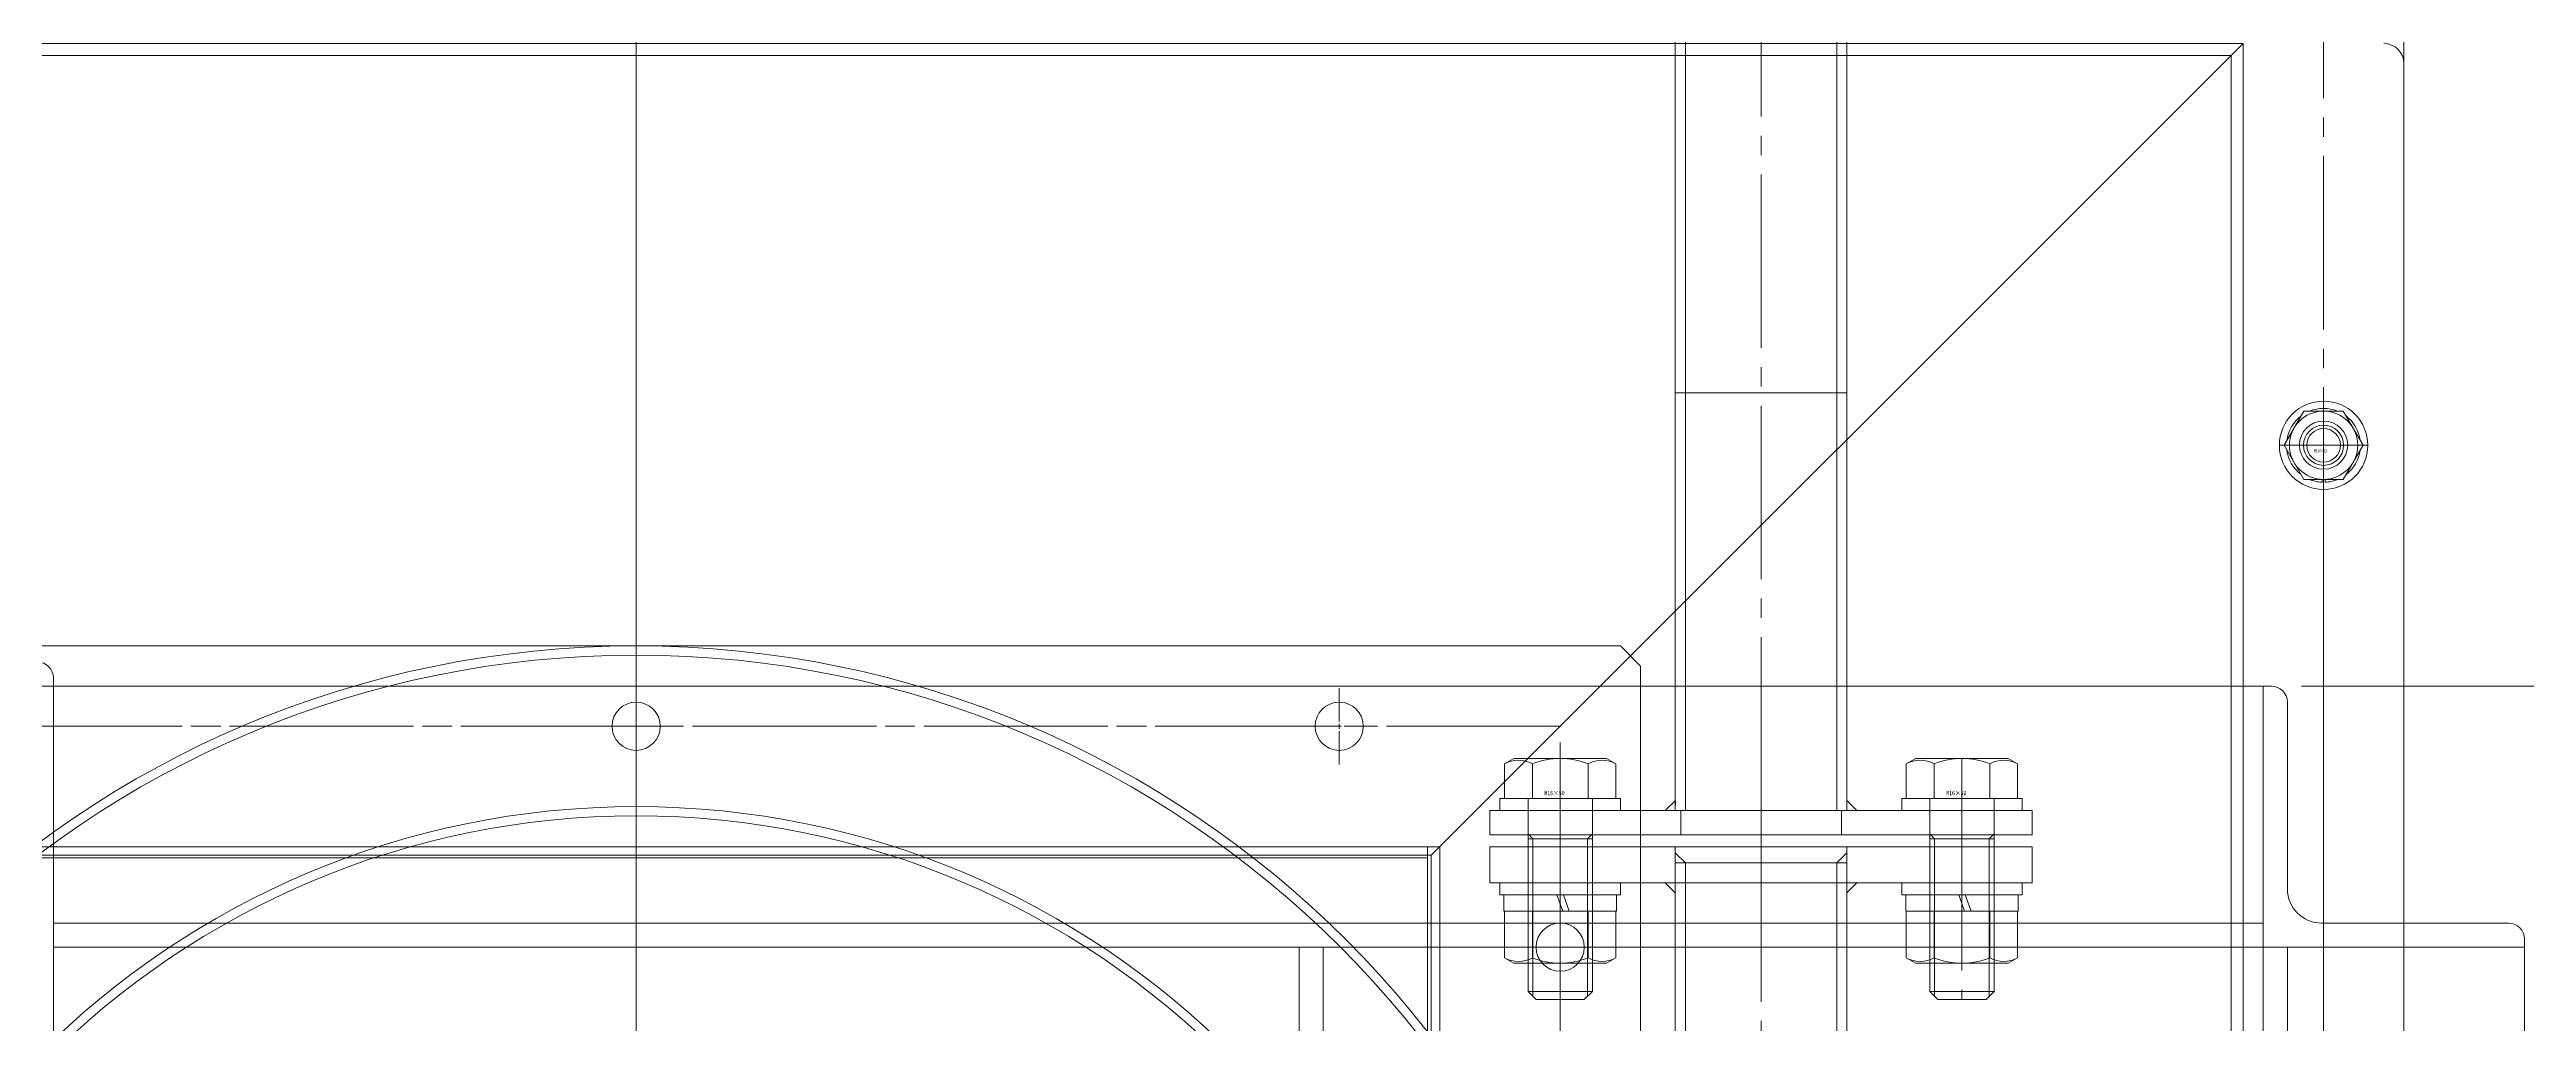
# Model space of a CAD drawing. Units: millimetres at full size. Extents: x -24503 to 24503, y -7436 to 7436.
# Drawn here: x 7091 to 7707, y 6496 to 6739 of the extents above; entities that cross this region are included whole.
import ezdxf
from ezdxf.enums import TextEntityAlignment as Align

# ---------------------------------------------------------------- set-up
doc = ezdxf.new("R2010")
doc.units = ezdxf.units.MM
doc.header["$LTSCALE"] = 4.8
doc.linetypes.add('CHAIN2', pattern=[12, 9, -1, 1, -1])
for name, color, linetype, lineweight in [('0-2_08_DIM', 3, 'Continuous', 9), ('0-4_0', 2, 'Continuous', 9), ('0-6_05_CENTER', 2, 'CHAIN2', 9), ('0-7_04_HIDDEN', 7, 'Continuous', 9), ('0-C_01_外形線', 134, 'Continuous', 9), ('0-D_03_かくれ線', 5, 'Continuous', 9), ('0-F_04_中心線', 4, 'CHAIN2', 9), ('1-0_02_細線', 6, 'Continuous', 9)]:
    doc.layers.add(name, color=color, linetype=linetype, lineweight=lineweight)
doc.styles.add('ＭＳ ゴシック', font='')
doc.styles.get('ＭＳ ゴシック').set_extended_font_data('MS Gothic')

# ---------------------------------------------------------------- blocks, each defined once
blk = doc.blocks.new('A$C402B3D07_1_1')
at = {"layer": '0-7_04_HIDDEN'}
for p, q in [((0, 0), (-65, 0)), ((-65, -2), (-65, 0)), ((0, 0), (0, -65)), ((-61, -6), (-14.5, -6)), ((-6, -14.5), (-6, -61)), ((-2, -65), (0, -65))]:
    blk.add_line(p, q, dxfattribs=at)
for centre, radius, start, end in [((-61, -2), 4, 180, 270), ((-14.5, -14.5), 8.5, 0, 90), ((-2, -61), 4, 180, 270)]:
    blk.add_arc(centre, radius, start, end, dxfattribs=at)
blk = doc.blocks.new('A$C64152858_1_1')
at = {"layer": '0-7_04_HIDDEN'}
for p, q in [((30, 241), (580, 241)), ((346, 235), (346, -115)), ((586, 235), (586, -115))]:
    blk.add_line(p, q, dxfattribs=at)
for points in [[(-35, 300), (30, 300), (30, -180), (-35, -180)], [(30, 300), (580, 300), (580, 235), (30, 235)], [(340, 235), (405, 235), (405, -115), (340, -115)], [(580, 235), (645, 235), (645, -115), (580, -115)]]:
    blk.add_lwpolyline(points, close=True, dxfattribs=at)
at = {"layer": '0-7_04_HIDDEN', "rotation": 180}
for p in [(-35, 300), (580, 235)]:
    blk.add_blockref('A$C402B3D07_1_1', p, dxfattribs=at)
blk = doc.blocks.new('U2218')
at = {"layer": '0-F_04_中心線'}
for p, q in [((0, 1.2), (0, 9.5)), ((-9.5, 0), (-1.2, 0)), ((1.2, 0), (9.5, 0)), ((0, -9.5), (0, -1.2))]:
    blk.add_line(p, q, dxfattribs=at)
at = {"layer": '0-F_04_中心線', "linetype": 'Continuous'}
for p, q in [((-0.6, 0), (0.6, 0)), ((0, -0.6), (0, 0.6))]:
    blk.add_line(p, q, dxfattribs=at)
blk = doc.blocks.new('U2219')
at = {"layer": '0-F_04_中心線'}
for p, q in [((0, 1.2), (0, 9.5)), ((-9.5, 0), (-1.2, 0)), ((1.2, 0), (9.5, 0)), ((0, -9.5), (0, -1.2))]:
    blk.add_line(p, q, dxfattribs=at)
at = {"layer": '0-F_04_中心線', "linetype": 'Continuous'}
for p, q in [((-0.6, 0), (0.6, 0)), ((0, -0.6), (0, 0.6))]:
    blk.add_line(p, q, dxfattribs=at)
blk = doc.blocks.new('U2208')
at = {"layer": '0-F_04_中心線'}
for p, q in [((0, 1.2), (0, 9.5)), ((-9.5, 0), (-1.2, 0)), ((1.2, 0), (9.5, 0)), ((0, -9.5), (0, -1.2))]:
    blk.add_line(p, q, dxfattribs=at)
at = {"layer": '0-F_04_中心線', "linetype": 'Continuous'}
for p, q in [((-0.6, 0), (0.6, 0)), ((0, -0.6), (0, 0.6))]:
    blk.add_line(p, q, dxfattribs=at)
blk = doc.blocks.new('U2269')
at = {"layer": '0-F_04_中心線'}
for p, q in [((0, 50), (0, 253.5)), ((-253.5, 0), (-50, 0)), ((50, 0), (253.5, 0)), ((0, -253.5), (0, -50))]:
    blk.add_line(p, q, dxfattribs=at)
at = {"layer": '0-F_04_中心線', "linetype": 'Continuous'}
for p, q in [((0, -25), (0, 25)), ((-25, 0), (25, 0))]:
    blk.add_line(p, q, dxfattribs=at)
blk = doc.blocks.new('U2270')
at = {"layer": '0-F_04_中心線'}
for p, q in [((0, 1.2), (0, 9.5)), ((-9.5, 0), (-1.2, 0)), ((1.2, 0), (9.5, 0)), ((0, -9.5), (0, -1.2))]:
    blk.add_line(p, q, dxfattribs=at)
at = {"layer": '0-F_04_中心線', "linetype": 'Continuous'}
for p, q in [((-0.6, 0), (0.6, 0)), ((0, -0.6), (0, 0.6))]:
    blk.add_line(p, q, dxfattribs=at)
blk = doc.blocks.new('U2267')
at = {"layer": '0-F_04_中心線'}
for p, q in [((0, 1.2), (0, 9.5)), ((-9.5, 0), (-1.2, 0)), ((1.2, 0), (9.5, 0)), ((0, -9.5), (0, -1.2))]:
    blk.add_line(p, q, dxfattribs=at)
at = {"layer": '0-F_04_中心線', "linetype": 'Continuous'}
for p, q in [((-0.6, 0), (0.6, 0)), ((0, -0.6), (0, 0.6))]:
    blk.add_line(p, q, dxfattribs=at)
blk = doc.blocks.new('U2268')
at = {"layer": '0-F_04_中心線'}
for p, q in [((0, 1.2), (0, 9.5)), ((-9.5, 0), (-1.2, 0)), ((1.2, 0), (9.5, 0)), ((0, -9.5), (0, -1.2))]:
    blk.add_line(p, q, dxfattribs=at)
at = {"layer": '0-F_04_中心線', "linetype": 'Continuous'}
for p, q in [((-0.6, 0), (0.6, 0)), ((0, -0.6), (0, 0.6))]:
    blk.add_line(p, q, dxfattribs=at)
blk = doc.blocks.new('U2264')
at = {"layer": '0-F_04_中心線'}
for p, q in [((0, 1.2), (0, 9.5)), ((-9.5, 0), (-1.2, 0)), ((1.2, 0), (9.5, 0)), ((0, -9.5), (0, -1.2))]:
    blk.add_line(p, q, dxfattribs=at)
at = {"layer": '0-F_04_中心線', "linetype": 'Continuous'}
for p, q in [((-0.6, 0), (0.6, 0)), ((0, -0.6), (0, 0.6))]:
    blk.add_line(p, q, dxfattribs=at)
blk = doc.blocks.new('U2265')
at = {"layer": '0-F_04_中心線'}
blk.add_line((-443.5, 0), (-88, 0), dxfattribs=at)
blk = doc.blocks.new('U2257')
at = {"layer": '0-F_04_中心線'}
for p, q in [((0, 1.2), (0, 9.5)), ((-9.5, 0), (-1.2, 0)), ((1.2, 0), (9.5, 0)), ((0, -9.5), (0, -1.2))]:
    blk.add_line(p, q, dxfattribs=at)
at = {"layer": '0-F_04_中心線', "linetype": 'Continuous'}
for p, q in [((-0.6, 0), (0.6, 0)), ((0, -0.6), (0, 0.6))]:
    blk.add_line(p, q, dxfattribs=at)
blk = doc.blocks.new('U2236')
at = {"layer": '0-F_04_中心線'}
blk.add_line((0, 88), (0, 443.5), dxfattribs=at)

msp = doc.modelspace()

# ---------------------------------------------------------------- linework, layer by layer
at = {"layer": '0-2_08_DIM', "color": 4}
msp.add_line((7651.454, 6580.008), (7964.138, 6580.008), dxfattribs=at)
at = {"layer": '0-4_0', "color": 134}
for p, q in [((7495.604, 6853.008), (7495.604, 6549.008)), ((7538.304, 6853.008), (7538.304, 6549.008)), ((7495.604, 6653.008), (7538.304, 6653.008)), ((7495.604, 6549.008), (7538.304, 6549.008)), ((7495.604, 6531.008), (7495.604, 6400.008)), ((7538.304, 6531.008), (7538.304, 6400.008)), ((7676.954, 6521.008), (7702.954, 6521.008)), ((7706.954, 6517.008), (7706.954, 6357.508)), ((7458.954, 6511.008), (7458.954, 6504.008)), ((7474.954, 6511.008), (7474.954, 6504.008)), ((7558.954, 6511.008), (7558.954, 6504.008)), ((7574.954, 6511.008), (7574.954, 6504.008)), ((7706.954, 6515.008), (7676.954, 6515.008))]:
    msp.add_line(p, q, dxfattribs=at)
for points in [[(7449.454, 6549.008), (7449.454, 6543.008), (7584.454, 6543.008), (7584.454, 6549.008)], [(7451.954, 6549.008), (7481.954, 6549.008), (7481.954, 6552.008), (7451.954, 6552.008)], [(7551.954, 6549.008), (7581.954, 6549.008), (7581.954, 6552.008), (7551.954, 6552.008)], [(7449.454, 6531.008), (7449.454, 6540.008), (7584.454, 6540.008), (7584.454, 6531.008)]]:
    msp.add_lwpolyline(points, close=True, dxfattribs=at)
at = {"layer": '0-4_0', "color": 3}
for points in [[(7495.604, 6549.008), (7495.618, 6551.508), (7493.104, 6549.008)], [(7538.304, 6549.008), (7538.321, 6551.508), (7540.804, 6549.008)], [(7495.604, 6536.008), (7495.604, 6538.508), (7498.104, 6536.008)], [(7538.304, 6536.008), (7538.304, 6538.508), (7535.804, 6536.008)], [(7495.604, 6531.008), (7495.604, 6528.508), (7493.104, 6531.008)], [(7538.304, 6531.008), (7538.304, 6528.508), (7540.804, 6531.008)]]:
    msp.add_lwpolyline(points, close=True, dxfattribs=at)
at = {"layer": '0-4_0', "color": 134}
for radius in [250, 210, 207.7]:
    msp.add_circle((7236.954, 6340.008), radius, dxfattribs=at)
msp.add_arc((7702.954, 6517.008), 4, 0, 90, dxfattribs=at)
at = {"layer": '0-6_05_CENTER'}
for p, q in [((7516.954, 6549.008), (7516.954, 6926.148)), ((7236.954, 6590.008), (7236.954, 6090.008)), ((7466.954, 6558.958), (7466.954, 6533.427)), ((7516.954, 6558.958), (7516.954, 6533.427)), ((7566.954, 6558.958), (7566.954, 6533.427)), ((7466.954, 6521.059), (7466.954, 6549.59)), ((7566.954, 6521.059), (7566.954, 6549.59)), ((7516.954, 6544.633), (7516.954, 6391.918))]:
    msp.add_line(p, q, dxfattribs=at)
at = {"layer": '0-7_04_HIDDEN'}
for p, q in [((7498.104, 6853.008), (7498.104, 6549.008)), ((7535.804, 6853.008), (7535.804, 6549.008)), ((7496.954, 6549.008), (7496.954, 6543.008)), ((7536.954, 6549.008), (7536.954, 6543.008)), ((7495.604, 6531.008), (7495.604, 6540.008)), ((7495.604, 6536.008), (7538.304, 6536.008)), ((7498.104, 6536.008), (7498.104, 6400.008)), ((7535.804, 6536.008), (7535.804, 6400.008)), ((7538.304, 6531.008), (7538.304, 6540.008))]:
    msp.add_line(p, q, dxfattribs=at)
msp.add_circle((7236.954, 6340.008), 247.7, dxfattribs=at)
at = {"layer": '0-C_01_外形線'}
for p, q in [((7676.954, 5915.008), (7676.954, 6765.008)), ((7666.769, 6639.968), (7661.861, 6648.468)), ((7647.139, 6639.968), (7652.046, 6631.468)), ((7661.861, 6631.468), (7666.769, 6639.968)), ((7652.046, 6631.468), (7661.861, 6631.468)), ((7656.579, 6631.468), (7656.579, 6630.776)), ((7657.329, 6631.468), (7657.329, 6630.776)), ((7453.097, 6560.648), (7455.454, 6562.008)), ((7453.097, 6552.008), (7453.097, 6560.648)), ((7478.454, 6562.008), (7455.454, 6562.008)), ((7460.025, 6552.008), (7460.025, 6560.648)), ((7473.882, 6552.008), (7473.882, 6560.648)), ((7480.81, 6560.648), (7478.454, 6562.008)), ((7480.81, 6552.008), (7480.81, 6560.648)), ((7553.097, 6560.648), (7555.454, 6562.008)), ((7553.097, 6552.008), (7553.097, 6560.648)), ((7578.454, 6562.008), (7555.454, 6562.008)), ((7560.025, 6552.008), (7560.025, 6560.648)), ((7573.882, 6552.008), (7573.882, 6560.648)), ((7580.81, 6560.648), (7578.454, 6562.008)), ((7580.81, 6552.008), (7580.81, 6560.648)), ((7453.097, 6552.008), (7480.81, 6552.008)), ((7553.097, 6552.008), (7580.81, 6552.008)), ((7481.954, 6531.008), (7451.954, 6531.008)), ((7481.954, 6528.008), (7481.954, 6531.008)), ((7581.954, 6531.008), (7551.954, 6531.008)), ((7581.954, 6528.008), (7581.954, 6531.008)), ((7452.954, 6528.008), (7466.154, 6528.008)), ((7452.954, 6528.008), (7452.954, 6524.008)), ((7452.954, 6524.008), (7467.609, 6524.008)), ((7453.097, 6524.008), (7453.097, 6512.369)), ((7460.025, 6524.008), (7460.025, 6512.369)), ((7466.154, 6528.008), (7467.609, 6524.008)), ((7467.754, 6528.008), (7480.954, 6528.008)), ((7467.754, 6528.008), (7469.209, 6524.008)), ((7469.209, 6524.008), (7480.954, 6524.008)), ((7473.882, 6524.008), (7473.882, 6512.369)), ((7480.954, 6524.008), (7480.954, 6528.008)), ((7552.954, 6528.008), (7566.154, 6528.008)), ((7552.954, 6528.008), (7552.954, 6524.008)), ((7552.954, 6524.008), (7567.609, 6524.008)), ((7553.097, 6524.008), (7553.097, 6512.369)), ((7560.025, 6524.008), (7560.025, 6512.369)), ((7566.154, 6528.008), (7567.609, 6524.008)), ((7567.754, 6528.008), (7580.954, 6528.008)), ((7567.754, 6528.008), (7569.209, 6524.008)), ((7569.209, 6524.008), (7580.954, 6524.008)), ((7573.882, 6524.008), (7573.882, 6512.369)), ((7580.954, 6524.008), (7580.954, 6528.008)), ((7453.097, 6512.369), (7455.454, 6511.008)), ((7455.454, 6511.008), (7478.454, 6511.008)), ((7480.81, 6512.369), (7478.454, 6511.008)), ((7553.097, 6512.369), (7555.454, 6511.008)), ((7555.454, 6511.008), (7578.454, 6511.008)), ((7580.81, 6512.369), (7578.454, 6511.008)), ((7458.954, 6504.008), (7460.954, 6502.008)), ((7474.954, 6504.008), (7458.954, 6504.008)), ((7472.954, 6502.008), (7460.954, 6502.008)), ((7474.954, 6504.008), (7472.954, 6502.008)), ((7558.954, 6504.008), (7560.954, 6502.008)), ((7574.954, 6504.008), (7558.954, 6504.008)), ((7572.954, 6502.008), (7560.954, 6502.008)), ((7574.954, 6504.008), (7572.954, 6502.008))]:
    msp.add_line(p, q, dxfattribs=at)
for points in [[(7661.861, 6648.468), (7652.046, 6648.468), (7647.139, 6639.968)], [(7481.954, 6528.008), (7451.954, 6528.008), (7451.954, 6531.008)], [(7581.954, 6528.008), (7551.954, 6528.008), (7551.954, 6531.008)], [(7453.097, 6524.008), (7480.81, 6524.008), (7480.81, 6512.369)], [(7553.097, 6524.008), (7580.81, 6524.008), (7580.81, 6512.369)]]:
    msp.add_lwpolyline(points, dxfattribs=at)
for radius in [11, 8.5, 5, 4.188]:
    msp.add_circle((7656.954, 6639.968), radius, dxfattribs=at)
for centre, radius, start, end in [((7656.954, 6639.968), 9.2, 127.50502, 172.49498), ((7656.954, 6639.968), 9.2, 67.50502, 112.49498), ((7656.954, 6639.968), 9.2, 7.50502, 52.49498), ((7656.954, 6639.968), 9.2, 187.50502, 232.49498), ((7656.954, 6639.968), 9.2, 307.50502, 352.49498), ((7656.954, 6639.968), 9.2, 247.50502, 267.66393), ((7656.954, 6639.968), 9.2, 272.33607, 292.49498), ((7456.561, 6554.648), 6.928, 60.00001, 119.99999), ((7466.954, 6543.687), 18.321, 67.78075, 112.21925), ((7477.346, 6554.648), 6.928, 60.00001, 119.99999), ((7556.561, 6554.648), 6.928, 60.00001, 119.99999), ((7566.954, 6543.687), 18.321, 67.78075, 112.21925), ((7577.346, 6554.648), 6.928, 60.00001, 119.99999), ((7456.561, 6518.369), 6.928, 240.00001, 299.99999), ((7466.954, 6529.329), 18.321, 247.78075, 292.21925), ((7477.346, 6518.369), 6.928, 240.00001, 299.99999), ((7556.561, 6518.369), 6.928, 240.00001, 299.99999), ((7566.954, 6529.329), 18.321, 247.78075, 292.21925), ((7577.346, 6518.369), 6.928, 240.00001, 299.99999)]:
    msp.add_arc(centre, radius, start, end, dxfattribs=at)
at = {"layer": '0-D_03_かくれ線'}
for p, q in [((7434.827, 6537.882), (7636.954, 6740.008)), ((7676.954, 6735.008), (7676.954, 5945.008)), ((7458.954, 6552.008), (7458.954, 6511.008)), ((7474.954, 6552.008), (7474.954, 6511.008)), ((7558.954, 6552.008), (7558.954, 6511.008)), ((7574.954, 6552.008), (7574.954, 6511.008)), ((7460.154, 6542.008), (7458.954, 6543.208)), ((7458.954, 6542.008), (7474.954, 6542.008)), ((7460.154, 6542.008), (7460.154, 6511.008)), ((7473.754, 6542.008), (7474.954, 6543.208)), ((7473.754, 6542.008), (7473.754, 6511.008)), ((7560.154, 6542.008), (7558.954, 6543.208)), ((7558.954, 6542.008), (7574.954, 6542.008)), ((7560.154, 6542.008), (7560.154, 6511.008)), ((7573.754, 6542.008), (7574.954, 6543.208)), ((7573.754, 6542.008), (7573.754, 6511.008)), ((7433.954, 6537.258), (7039.954, 6537.258))]:
    msp.add_line(p, q, dxfattribs=at)
for points in [[(6836.954, 5940.008), (7636.954, 5940.008), (7636.954, 6740.008), (6836.954, 6740.008)], [(6839.954, 5943.008), (7633.954, 5943.008), (7633.954, 6737.008), (6839.954, 6737.008)], [(7481.954, 6590.008), (6991.954, 6590.008), (6986.954, 6585.008), (6986.954, 6095.008), (6991.954, 6090.008), (7481.954, 6090.008), (7486.954, 6095.008), (7486.954, 6585.008)], [(6986.954, 6585.008), (6986.954, 6095.008), (6991.954, 6090.008), (7481.954, 6090.008), (7486.954, 6095.008), (7486.954, 6585.008), (7481.954, 6590.008), (6991.954, 6590.008)], [(7436.954, 6540.008), (7036.954, 6540.008), (7036.954, 6140.008), (7436.954, 6140.008)], [(7036.954, 6540.008), (7036.954, 6140.008), (7436.954, 6140.008), (7436.954, 6540.008)], [(7036.954, 6140.008), (7436.954, 6140.008), (7436.954, 6540.008), (7036.954, 6540.008)], [(7436.954, 6140.008), (7433.954, 6140.008), (7433.954, 6540.008), (7436.954, 6540.008)]]:
    msp.add_lwpolyline(points, close=True, dxfattribs=at)
for points in [[(7039.08, 6490.008), (7039.08, 6537.882), (7434.827, 6537.882), (7434.827, 6490.008), (7434.827, 6450.008)], [(7039.954, 6394.408), (7039.954, 6540.008), (7433.954, 6540.008), (7433.954, 6394.408)]]:
    msp.add_lwpolyline(points, dxfattribs=at)
for centre in [(7656.954, 6640.008), (7656.954, 6640.008), (7236.954, 6570.008), (7236.954, 6570.008), (7411.954, 6570.008), (7411.954, 6570.008), (7466.954, 6515.008), (7466.954, 6515.008)]:
    msp.add_circle(centre, 6, dxfattribs=at)
msp.add_arc((7671.954, 6735.008), 5, 0, 90, dxfattribs=at)
at = {"layer": '0-F_04_中心線'}
for p, q in [((7656.954, 6650.968), (7656.954, 6628.968)), ((7667.954, 6639.968), (7645.954, 6639.968)), ((7656.954, 6640.008), (7656.954, 6040.008)), ((7411.954, 6570.008), (7061.954, 6570.008)), ((7466.954, 6562.008), (7466.954, 6502.008)), ((7566.954, 6562.008), (7566.954, 6502.008)), ((7466.954, 6528.008), (7466.954, 6531.008)), ((7566.954, 6528.008), (7566.954, 6531.008)), ((7466.954, 6515.008), (7466.954, 6165.008))]:
    msp.add_line(p, q, dxfattribs=at)
for points in [[(6816.954, 5920.008), (7656.954, 5920.008), (7656.954, 6760.008), (6816.954, 6760.008)], [(7006.954, 6570.008), (7006.954, 6110.008), (7466.954, 6110.008), (7466.954, 6570.008)]]:
    msp.add_lwpolyline(points, close=True, dxfattribs=at)
for points in [[(7466.954, 6511.008), (7466.954, 6524.008), (7466.954, 6528.008)], [(7566.954, 6511.008), (7566.954, 6524.008), (7566.954, 6528.008)]]:
    msp.add_lwpolyline(points, dxfattribs=at)
at = {"layer": '1-0_02_細線'}
for p, q in [((7460.154, 6511.008), (7460.154, 6502.808)), ((7473.754, 6511.008), (7473.754, 6502.808)), ((7560.154, 6511.008), (7560.154, 6502.808)), ((7573.754, 6511.008), (7573.754, 6502.808))]:
    msp.add_line(p, q, dxfattribs=at)

# ---------------------------------------------------------------- block references
at = {"layer": '0-7_04_HIDDEN'}
msp.add_blockref('A$C64152858_1_1', (7061.954, 6280.008), dxfattribs=at)
at = {"layer": '0-F_04_中心線'}
for name, p, rotation in [('U2265', (7236.954, 6340.008), 270), ('U2269', (7236.954, 6340.008), 270), ('U2218', (7236.954, 6570.008), 180), ('U2267', (7236.954, 6570.008), 270), ('U2219', (7411.954, 6570.008), 180), ('U2268', (7411.954, 6570.008), 270), ('U2208', (7466.954, 6515.008), 180), ('U2270', (7466.954, 6515.008), 270)]:
    msp.add_blockref(name, p, dxfattribs=dict(at, rotation=rotation))
for name, p in [('U2236', (7236.954, 6340.008)), ('U2264', (7656.954, 6640.008)), ('U2257', (7656.954, 6640.008))]:
    msp.add_blockref(name, p, dxfattribs=at)

# ---------------------------------------------------------------- texts
at = {"layer": '0-D_03_かくれ線', "style": 'ＭＳ ゴシック', "width": 0.8}
for s, height, p in [('M10×25', 0.7331, (7654.536, 6638.015)), ('M16×50', 1.1, (7463.04, 6552.508)), ('M16×50', 1.1, (7563.04, 6552.508))]:
    msp.add_text(s, height=height, dxfattribs=at).set_placement(p, align=Align.BOTTOM_LEFT)

doc.saveas('drawing.dxf')
